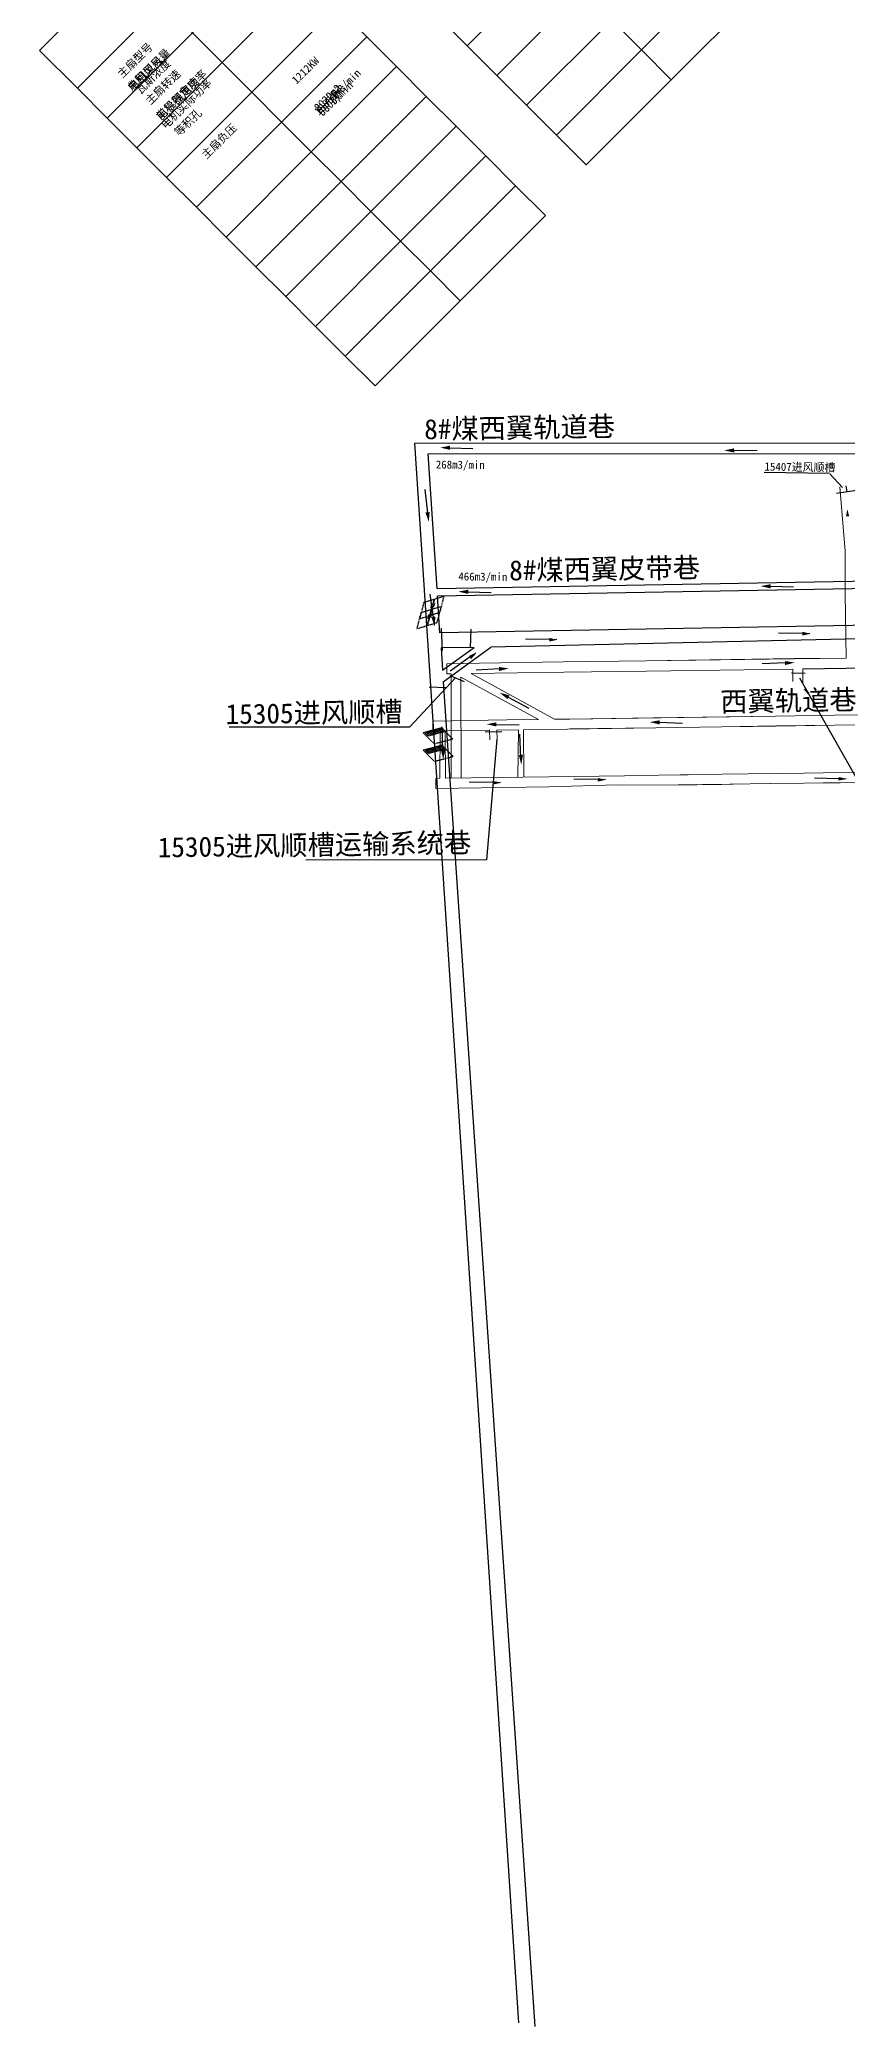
# Model space of a CAD drawing. Header units: millimetres. Extents: x 19725493 to 39459123, y 4133135 to 8271895.
# Drawn here: x 19727577 to 19728003, y 4134731 to 4135778 of the extents above; entities that cross this region are included whole.
import ezdxf

# ---------------------------------------------------------------- set-up
doc = ezdxf.new("R2010")
doc.units = ezdxf.units.MM
doc.linetypes.add('HIDDENX2', pattern=[0.75, 0.5, -0.25])
for name, color, linetype in [('2m等高线', 37, 'Continuous'), ('主要大巷', 7, 'Continuous'), ('图名注记', 7, 'Continuous'), ('岩巷', 30, 'Continuous'), ('巷道底板高程注记', 7, 'Continuous'), ('巷道底板高程点', 7, 'Continuous'), ('次要巷道注记', 7, 'Continuous'), ('煤巷', 7, 'Continuous')]:
    doc.layers.add(name, color=color, linetype=linetype)
doc.styles.add('宋体', font='')
doc.styles.get('宋体').set_extended_font_data('SimSun')
doc.linetypes.add('井田边界线', pattern='A,40,-2,[133,煤矿线型.shx,S=1,R=0,X=0,Y=0],-4', length=46)

# ---------------------------------------------------------------- blocks, each defined once
blk = doc.blocks.new('*T2')
at = {"color": 0, "lineweight": -2}
for p, q in [((44.9, 44.9), (89.8, 89.8)), ((89.8, 89.8), (109.7, 69.9)), ((64.8, 25), (109.7, 69.9)), ((109.7, 69.9), (125.4, 54.2)), ((80.5, 9.3), (125.4, 54.2)), ((125.4, 54.2), (141.1, 38.5)), ((0, 0), (44.9, 44.9)), ((96.2, -6.4), (141.1, 38.5)), ((141.1, 38.5), (156.7, 22.9)), ((19.9, -19.9), (64.8, 25)), ((64.8, 25), (80.5, 9.3)), ((111.8, -22), (156.7, 22.9)), ((156.7, 22.9), (172.4, 7.2)), ((0, 0), (19.9, -19.9)), ((35.6, -35.6), (80.5, 9.3)), ((80.5, 9.3), (96.2, -6.4)), ((127.5, -37.7), (172.4, 7.2)), ((172.4, 7.2), (188.1, -8.5)), ((51.3, -51.3), (96.2, -6.4)), ((96.2, -6.4), (111.8, -22)), ((143.2, -53.4), (188.1, -8.5)), ((188.1, -8.5), (203.8, -24.2)), ((19.9, -19.9), (35.6, -35.6)), ((66.9, -66.9), (111.8, -22)), ((111.8, -22), (127.5, -37.7)), ((158.9, -69.1), (203.8, -24.2)), ((203.8, -24.2), (219.5, -39.9)), ((35.6, -35.6), (51.3, -51.3)), ((82.6, -82.6), (127.5, -37.7)), ((127.5, -37.7), (143.2, -53.4)), ((174.6, -84.8), (219.5, -39.9)), ((219.5, -39.9), (235.2, -55.6)), ((51.3, -51.3), (66.9, -66.9)), ((98.3, -98.3), (143.2, -53.4)), ((143.2, -53.4), (158.9, -69.1)), ((190.3, -100.5), (235.2, -55.6)), ((235.2, -55.6), (250.9, -71.3)), ((66.9, -66.9), (82.6, -82.6)), ((114, -114), (158.9, -69.1)), ((158.9, -69.1), (174.6, -84.8)), ((206, -116.2), (250.9, -71.3)), ((250.9, -71.3), (266.6, -87)), ((82.6, -82.6), (98.3, -98.3)), ((129.7, -129.7), (174.6, -84.8)), ((174.6, -84.8), (190.3, -100.5)), ((221.7, -131.9), (266.6, -87)), ((98.3, -98.3), (114, -114)), ((145.4, -145.4), (190.3, -100.5)), ((190.3, -100.5), (206, -116.2)), ((114, -114), (129.7, -129.7)), ((161.1, -161.1), (206, -116.2)), ((206, -116.2), (221.7, -131.9)), ((129.7, -129.7), (145.4, -145.4)), ((176.8, -176.8), (221.7, -131.9)), ((145.4, -145.4), (161.1, -161.1)), ((161.1, -161.1), (176.8, -176.8))]:
    blk.add_line(p, q, dxfattribs=at)
blk = doc.blocks.new('*T3')
at = {"color": 0, "lineweight": -2}
for p, q in [((44.9, 44.9), (89.8, 89.8)), ((89.8, 89.8), (109.7, 69.9)), ((64.8, 25), (109.7, 69.9)), ((109.7, 69.9), (125.4, 54.2)), ((80.5, 9.3), (125.4, 54.2)), ((125.4, 54.2), (141.1, 38.5)), ((0, 0), (44.9, 44.9)), ((96.2, -6.4), (141.1, 38.5)), ((141.1, 38.5), (156.7, 22.9)), ((19.9, -19.9), (64.8, 25)), ((64.8, 25), (80.5, 9.3)), ((111.8, -22), (156.7, 22.9)), ((156.7, 22.9), (172.4, 7.2)), ((0, 0), (19.9, -19.9)), ((35.6, -35.6), (80.5, 9.3)), ((80.5, 9.3), (96.2, -6.4)), ((127.5, -37.7), (172.4, 7.2)), ((172.4, 7.2), (188.1, -8.5)), ((51.3, -51.3), (96.2, -6.4)), ((96.2, -6.4), (111.8, -22)), ((143.2, -53.4), (188.1, -8.5)), ((188.1, -8.5), (203.8, -24.2)), ((19.9, -19.9), (35.6, -35.6)), ((66.9, -66.9), (111.8, -22)), ((111.8, -22), (127.5, -37.7)), ((158.9, -69.1), (203.8, -24.2)), ((203.8, -24.2), (219.5, -39.9)), ((35.6, -35.6), (51.3, -51.3)), ((82.6, -82.6), (127.5, -37.7)), ((127.5, -37.7), (143.2, -53.4)), ((174.6, -84.8), (219.5, -39.9)), ((219.5, -39.9), (235.2, -55.6)), ((51.3, -51.3), (66.9, -66.9)), ((98.3, -98.3), (143.2, -53.4)), ((143.2, -53.4), (158.9, -69.1)), ((190.3, -100.5), (235.2, -55.6)), ((235.2, -55.6), (250.9, -71.3)), ((66.9, -66.9), (82.6, -82.6)), ((114, -114), (158.9, -69.1)), ((158.9, -69.1), (174.6, -84.8)), ((206, -116.2), (250.9, -71.3)), ((250.9, -71.3), (266.6, -87)), ((82.6, -82.6), (98.3, -98.3)), ((129.7, -129.7), (174.6, -84.8)), ((174.6, -84.8), (190.3, -100.5)), ((221.7, -131.9), (266.6, -87)), ((98.3, -98.3), (114, -114)), ((145.4, -145.4), (190.3, -100.5)), ((190.3, -100.5), (206, -116.2)), ((114, -114), (129.7, -129.7)), ((161.1, -161.1), (206, -116.2)), ((206, -116.2), (221.7, -131.9)), ((129.7, -129.7), (145.4, -145.4)), ((176.8, -176.8), (221.7, -131.9)), ((145.4, -145.4), (161.1, -161.1)), ((161.1, -161.1), (176.8, -176.8))]:
    blk.add_line(p, q, dxfattribs=at)

msp = doc.modelspace()

# ---------------------------------------------------------------- hatches: boundary and pattern name
at = {"ltscale": 6}
for color, points in [(1, [(19728001.9, 4135526.6), (19728003.6, 4135526.6), (19728002.6, 4135530.6)]), (5, [(19727845.5, 4135462.6), (19727845.5, 4135460.9), (19727849.5, 4135461.7)]), (5, [(19727978.9, 4135465.8), (19727978.9, 4135464.1), (19727982.9, 4135464.9)]), (5, [(19727803.1, 4135453.1), (19727804.1, 4135451.8), (19727806.8, 4135454.8)]), (5, [(19727815.8, 4135387.2), (19727815.8, 4135385.5), (19727819.8, 4135386.4)]), (5, [(19727871.1, 4135388.7), (19727871.1, 4135387.1), (19727875.1, 4135387.9)]), (5, [(19727998, 4135389.3), (19727998, 4135387.6), (19728001.9, 4135388.4)])]:
    msp.add_hatch(color=color, dxfattribs=at).paths.add_polyline_path(points)
at = {"layer": '2m等高线', "linetype": '井田边界线'}
for points in [[(19727793.2, 4135561.7), (19727793.2, 4135563.9), (19727788, 4135562.9)], [(19727943, 4135560.3), (19727942.9, 4135562.5), (19727937.7, 4135561.4)], [(19727782.4, 4135528.9), (19727780.2, 4135528.7), (19727781.9, 4135523.7)], [(19727962.1, 4135488.7), (19727962.1, 4135490.9), (19727956.9, 4135489.9)], [(19727802.7, 4135485.8), (19727802.8, 4135488), (19727797.5, 4135487)], [(19727785.4, 4135473.8), (19727783.3, 4135473.5), (19727785.1, 4135468.5)], [(19727969.7, 4135450.4), (19727969.8, 4135448.3), (19727974.9, 4135449.6)], [(19727818.9, 4135447.3), (19727819, 4135445.1), (19727824.1, 4135446.5)], [(19727823.4, 4135430.3), (19727824.5, 4135432.3), (19727819.4, 4135433.7)], [(19727817.6, 4135415.9), (19727817.6, 4135418.1), (19727812.4, 4135417.1)], [(19727903.6, 4135417), (19727903.7, 4135419.2), (19727898.5, 4135418.2)], [(19727790.5, 4135403.7), (19727788.3, 4135403.6), (19727789.6, 4135398.5)], [(19727831.6, 4135401), (19727829.4, 4135400.9), (19727830.7, 4135395.7)]]:
    msp.add_hatch(color=1, dxfattribs=at).paths.add_polyline_path(points)

# ---------------------------------------------------------------- linework, layer by layer
for p, q in [((19727829.5, 4134732.7), (19727774.5, 4135565.2)), ((19727786.3, 4135488.4), (19727781.6, 4135559.6)), ((19727993, 4135549.2), (19727958.8, 4135549.7)), ((19727993.3, 4135549.1), (19728000.1, 4135541.8)), ((19727996.8, 4135538.8), (19728022.7, 4135542.8)), ((19728002.5, 4135539.6), (19728001.9, 4135542.8)), ((19728328.7, 4135498.1), (19727786.3, 4135488.4)), ((19728186.4, 4135491.7), (19727786.6, 4135484.6)), ((19727787.8, 4135465.3), (19727786.6, 4135484.6)), ((19728418.5, 4135476.3), (19727787.8, 4135465.3)), ((19727789.2, 4135456), (19727788.6, 4135467.7)), ((19727803.9, 4135457.3), (19727804.2, 4135467.2)), ((19728223, 4135466.7), (19727814.6, 4135457.8)), ((19727805.8, 4135457.6), (19727788.4, 4135457.3)), ((19727788.4, 4135457.3), (19727789.2, 4135445.6)), ((19727789.2, 4135445.6), (19727805.8, 4135457.6)), ((19727789.6, 4135439.4), (19727814.6, 4135457.8)), ((19727796.1, 4135441.5), (19727771.8, 4135415.6)), ((19727789.6, 4135439.4), (19727837.9, 4134730.8)), ((19727793.1, 4135442.7), (19727800.6, 4135439.7)), ((19727973.2, 4135444.2), (19727980.4, 4135444)), ((19727977.3, 4135441.6), (19728023.4, 4135360.4)), ((19727782.1, 4135436.8), (19727791.1, 4135436.4)), ((19727771.8, 4135415.6), (19727676.7, 4135415.5)), ((19727811.7, 4135413.1), (19727820.4, 4135413.2)), ((19727817.8, 4135409.3), (19727812.3, 4135345.6)), ((19727812.3, 4135345.6), (19727717.2, 4135345.5))]:
    msp.add_line(p, q)
at = {"color": 3, "linetype": 'HIDDENX2', "lineweight": 30}
for p, q in [((19727779.3, 4135481.3), (19727777.1, 4135472.6)), ((19727784.7, 4135483), (19727782.4, 4135474.2)), ((19727784.9, 4135483), (19727782.6, 4135474.3)), ((19727789.9, 4135484.6), (19727787.6, 4135475.9)), ((19727777.8, 4135476), (19727775.6, 4135467.3)), ((19727782.4, 4135474.2), (19727777.2, 4135472.6)), ((19727783.2, 4135477.6), (19727780.9, 4135468.9)), ((19727783.4, 4135477.7), (19727781.2, 4135469)), ((19727786.2, 4135470.5), (19727781.2, 4135469)), ((19727787.6, 4135475.9), (19727782.6, 4135474.3)), ((19727788.4, 4135479.2), (19727786.2, 4135470.5)), ((19727780.9, 4135468.9), (19727775.7, 4135467.3))]:
    msp.add_line(p, q, dxfattribs=at)
at = {"color": 3, "lineweight": 30}
for p, q in [((19727779.5, 4135481.4), (19727784.7, 4135483)), ((19727784.9, 4135480.8), (19727784.3, 4135478.6)), ((19727784.9, 4135483), (19727789.9, 4135484.6)), ((19727778, 4135476), (19727783.2, 4135477.6)), ((19727781.5, 4135473.2), (19727781.3, 4135473.2)), ((19727782, 4135474.9), (19727781.4, 4135472.7)), ((19727781.8, 4135474.2), (19727781.6, 4135474.2)), ((19727783, 4135478.6), (19727782.8, 4135478.6)), ((19727783, 4135473.8), (19727782.8, 4135473.8)), ((19727783.5, 4135480.3), (19727782.9, 4135478.1)), ((19727783.4, 4135475.5), (19727782.9, 4135473.3)), ((19727783.3, 4135479.6), (19727783.1, 4135479.6)), ((19727783.3, 4135474.9), (19727783.1, 4135474.8)), ((19727783.4, 4135477.7), (19727788.4, 4135479.2)), ((19727784.5, 4135479.2), (19727784.3, 4135479.2)), ((19727784.8, 4135480.2), (19727784.6, 4135480.2))]:
    msp.add_line(p, q, dxfattribs=at)
at = {"color": 5, "ltscale": 6}
for p, q in [((19727849.5, 4135461.7), (19727845.5, 4135460.9)), ((19727982.9, 4135464.9), (19727978.9, 4135464.1)), ((19727806.8, 4135454.8), (19727804.1, 4135451.8)), ((19727819.8, 4135386.4), (19727815.8, 4135385.5)), ((19727875.1, 4135387.9), (19727871.1, 4135387.1)), ((19728001.9, 4135388.4), (19727998, 4135387.6))]:
    msp.add_line(p, q, dxfattribs=at)
at = {"lineweight": 30}
for p, q in [((19727783.9, 4135413.9), (19727779, 4135412.6)), ((19727788.8, 4135415.2), (19727783.9, 4135413.9)), ((19727788.8, 4135415.2), (19727794.7, 4135409.3)), ((19727783.9, 4135404.7), (19727779, 4135403.4)), ((19727788.8, 4135406), (19727783.9, 4135404.7)), ((19727788.8, 4135406), (19727794.8, 4135400.1))]:
    msp.add_line(p, q, dxfattribs=at)
at = {"linetype": 'HIDDENX2', "lineweight": 30}
for p, q in [((19727779, 4135412.6), (19727785, 4135406.7)), ((19727784.3, 4135413.5), (19727780.1, 4135412.4)), ((19727780.1, 4135412.4), (19727781.7, 4135410.8)), ((19727780.6, 4135412.5), (19727782.2, 4135411)), ((19727781.2, 4135412.7), (19727782.8, 4135411.1)), ((19727781.6, 4135412.8), (19727783.2, 4135411.3)), ((19727785.8, 4135412), (19727781.7, 4135410.8)), ((19727782.2, 4135413), (19727783.8, 4135411.4)), ((19727782.8, 4135413.1), (19727784.3, 4135411.6)), ((19727783.2, 4135413.2), (19727784.8, 4135411.7)), ((19727783.8, 4135413.4), (19727785.4, 4135411.8)), ((19727784.3, 4135413.5), (19727785.8, 4135412)), ((19727788.6, 4135414.7), (19727784.4, 4135413.6)), ((19727784.4, 4135413.6), (19727786, 4135412)), ((19727784.9, 4135413.7), (19727786.5, 4135412.1)), ((19727789.9, 4135408), (19727785, 4135406.7)), ((19727785.4, 4135413.8), (19727787, 4135412.3)), ((19727790, 4135413.1), (19727785.8, 4135412)), ((19727786, 4135414), (19727787.6, 4135412.4)), ((19727786.5, 4135414.1), (19727788.1, 4135412.6)), ((19727787, 4135414.3), (19727788.6, 4135412.7)), ((19727787.5, 4135414.4), (19727789.1, 4135412.8)), ((19727788.1, 4135414.5), (19727789.6, 4135413)), ((19727788.6, 4135414.7), (19727790.1, 4135413.1)), ((19727794.6, 4135409.3), (19727789.9, 4135408)), ((19727779, 4135403.4), (19727785, 4135397.4)), ((19727784.3, 4135404.3), (19727780.1, 4135403.2)), ((19727780.1, 4135403.2), (19727781.7, 4135401.6)), ((19727780.6, 4135403.3), (19727782.2, 4135401.8)), ((19727781.2, 4135403.5), (19727782.8, 4135401.9)), ((19727781.6, 4135403.6), (19727783.2, 4135402)), ((19727785.9, 4135402.7), (19727781.7, 4135401.6)), ((19727782.2, 4135403.7), (19727783.8, 4135402.2)), ((19727782.8, 4135403.9), (19727784.3, 4135402.3)), ((19727783.3, 4135404), (19727784.8, 4135402.5)), ((19727783.8, 4135404.2), (19727785.4, 4135402.6)), ((19727784.3, 4135404.3), (19727785.9, 4135402.7)), ((19727788.6, 4135405.5), (19727784.4, 4135404.3)), ((19727784.4, 4135404.3), (19727786, 4135402.8)), ((19727784.9, 4135404.5), (19727786.5, 4135402.9)), ((19727789.9, 4135398.7), (19727785, 4135397.4)), ((19727785.5, 4135404.6), (19727787, 4135403.1)), ((19727790, 4135403.9), (19727785.9, 4135402.7)), ((19727786, 4135404.8), (19727787.6, 4135403.2)), ((19727786.5, 4135404.9), (19727788.1, 4135403.3)), ((19727787.1, 4135405), (19727788.6, 4135403.5)), ((19727787.5, 4135405.2), (19727789.1, 4135403.6)), ((19727788.1, 4135405.3), (19727789.7, 4135403.8)), ((19727788.6, 4135405.5), (19727790.2, 4135403.9)), ((19727794.6, 4135400), (19727789.9, 4135398.7))]:
    msp.add_line(p, q, dxfattribs=at)
at = {"layer": '2m等高线', "color": 1, "linetype": '井田边界线'}
for p, q in [((19727793, 4135562.8), (19727805.2, 4135562.5)), ((19727942.7, 4135561.4), (19727955, 4135561.5)), ((19727781.4, 4135528.6), (19727780, 4135540.8)), ((19727784.4, 4135473.5), (19727782.6, 4135485.6)), ((19727802.5, 4135486.8), (19727814.8, 4135486.5)), ((19727961.9, 4135489.8), (19727974.2, 4135489.5)), ((19727969.9, 4135449.4), (19727957.7, 4135448.9)), ((19727819.2, 4135446.3), (19727806.9, 4135445.6)), ((19727823.8, 4135431.4), (19727834.6, 4135425.6)), ((19727903.4, 4135418.1), (19727915.7, 4135417.7)), ((19727789.4, 4135403.5), (19727789, 4135415.7)), ((19727817.4, 4135417), (19727829.6, 4135416.7)), ((19727830.5, 4135399.6), (19727830, 4135411.9))]:
    msp.add_line(p, q, dxfattribs=at)
at = {"layer": '2m等高线', "color": 5, "linetype": '井田边界线'}
for p, q in [((19727845.7, 4135461.8), (19727832.9, 4135461.9)), ((19727979.1, 4135464.9), (19727966.3, 4135465.1)), ((19727803.7, 4135452.6), (19727793.3, 4135445.1)), ((19727816, 4135386.4), (19727803.2, 4135386.6)), ((19727871.2, 4135387.9), (19727858.4, 4135388.1)), ((19727998.1, 4135388.4), (19727985.3, 4135388.6))]:
    msp.add_line(p, q, dxfattribs=at)
at = {"layer": '图名注记', "color": 0, "lineweight": 20}
for p, q in [((19727896.7, 4135450.5), (19727853, 4135449.9)), ((19727896.8, 4135445.1), (19727853.1, 4135444.5))]:
    msp.add_line(p, q, dxfattribs=at)
at = {"layer": '岩巷', "color": 0, "lineweight": 20}
for p, q in [((19728011.7, 4135565.2), (19727774.5, 4135565.2)), ((19728324.3, 4135559.6), (19727781.6, 4135559.6)), ((19727998.6, 4135542.3), (19728001.4, 4135508.4)), ((19728001.4, 4135508.4), (19728001.5, 4135486.2)), ((19728001.5, 4135486.2), (19728001.9, 4135452)), ((19727980.1, 4135451.7), (19727935.7, 4135451.1)), ((19728001.9, 4135452), (19727980.1, 4135451.7)), ((19727793.7, 4135418.9), (19727783.9, 4135418.8)), ((19727784, 4135413.6), (19727784, 4135418.8)), ((19727784, 4135413.6), (19727784, 4135418.8)), ((19727823.1, 4135419.4), (19727793.7, 4135418.9)), ((19727839.8, 4135419.6), (19727823.1, 4135419.4)), ((19727856.3, 4135419.8), (19727848.3, 4135419.7)), ((19727964.8, 4135421.4), (19727856.3, 4135419.8)), ((19727964.8, 4135421.4), (19727856.3, 4135419.8)), ((19727900.2, 4135420.5), (19727856.3, 4135419.8)), ((19727964.8, 4135421.4), (19727900.2, 4135420.5)), ((19727995.8, 4135421.8), (19727964.8, 4135421.4)), ((19727995.8, 4135421.8), (19727964.8, 4135421.4)), ((19727995.8, 4135421.8), (19727964.8, 4135421.4)), ((19728025.2, 4135422.3), (19727995.8, 4135421.8)), ((19728025.2, 4135422.2), (19727995.8, 4135421.8)), ((19727788, 4135413.7), (19727783.9, 4135413.6)), ((19727788, 4135413.7), (19727787.8, 4135388.6)), ((19727793.7, 4135413.8), (19727790.6, 4135413.7)), ((19727790.6, 4135413.7), (19727790.8, 4135388.6)), ((19727814, 4135414), (19727793.7, 4135413.8)), ((19727814, 4135414.1), (19727814.1, 4135408.9)), ((19727829.2, 4135414.2), (19727817.9, 4135414)), ((19727817.9, 4135414.1), (19727818, 4135408.9)), ((19727829.2, 4135414.2), (19727828.9, 4135389)), ((19727936.4, 4135415.7), (19727831.9, 4135414.2)), ((19727831.9, 4135414.2), (19727832, 4135389.2)), ((19727900.3, 4135415.2), (19727856.4, 4135414.6)), ((19727995.9, 4135416.6), (19727964.9, 4135416.1)), ((19727995.9, 4135416.6), (19727964.9, 4135416.2)), ((19727995.9, 4135416.6), (19727964.9, 4135416.2)), ((19728025.2, 4135417), (19727995.9, 4135416.6)), ((19728025.2, 4135417), (19727995.9, 4135416.6)), ((19728025.2, 4135417), (19727995.9, 4135416.6)), ((19727787.8, 4135388.6), (19727785.6, 4135388.5)), ((19727785.7, 4135383.3), (19727785.6, 4135388.5)), ((19727785.7, 4135383.3), (19727785.6, 4135388.5)), ((19727845.3, 4135389.4), (19727790.8, 4135388.6)), ((19727885.2, 4135389.9), (19727845.3, 4135389.4)), ((19727903.3, 4135390.2), (19727885.2, 4135389.9)), ((19727936.4, 4135390.7), (19727903.3, 4135390.2)), ((19727918.6, 4135390.4), (19727903.3, 4135390.2)), ((19727950.4, 4135390.9), (19727936.4, 4135390.7)), ((19727979.8, 4135391.3), (19727950.4, 4135390.9)), ((19727979.8, 4135391.3), (19727950.4, 4135390.9)), ((19727979.8, 4135391.3), (19727950.4, 4135390.9)), ((19727989.8, 4135391.4), (19727979.8, 4135391.3)), ((19727989.8, 4135391.4), (19727979.8, 4135391.3)), ((19727989.8, 4135391.4), (19727979.8, 4135391.3)), ((19727989.9, 4135386.2), (19727979.9, 4135386)), ((19727989.9, 4135386.2), (19727979.9, 4135386.1)), ((19727989.9, 4135386.2), (19727979.9, 4135386.1)), ((19728000.6, 4135391.6), (19727989.8, 4135391.4)), ((19728000.6, 4135391.6), (19727989.8, 4135391.4)), ((19728000.6, 4135391.6), (19727989.8, 4135391.4)), ((19727998.9, 4135386.3), (19727989.9, 4135386.2)), ((19727998.9, 4135386.3), (19727989.9, 4135386.2)), ((19728024.6, 4135386.7), (19727998.9, 4135386.3)), ((19728024.6, 4135391.9), (19728000.6, 4135391.6)), ((19728024.6, 4135391.9), (19728000.6, 4135391.6)), ((19728024.6, 4135391.9), (19728000.6, 4135391.6)), ((19727845.3, 4135384.1), (19727785.7, 4135383.3)), ((19727881.3, 4135385.1), (19727845.3, 4135384.1)), ((19727903.4, 4135385), (19727881.3, 4135385.1)), ((19727923.2, 4135385.3), (19727903.4, 4135385)), ((19727923.2, 4135385.2), (19727903.4, 4135384.9)), ((19727923.2, 4135385.2), (19727903.4, 4135385)), ((19727940.6, 4135385.5), (19727923.2, 4135385.2)), ((19727936.4, 4135385.4), (19727926.3, 4135385.3)), ((19727940.6, 4135385.5), (19727926.4, 4135385.3)), ((19727961.9, 4135385.8), (19727940.6, 4135385.5)), ((19727942.4, 4135385.5), (19727940.6, 4135385.5)), ((19727979.9, 4135386.1), (19727961.9, 4135385.8)), ((19727979.9, 4135386.1), (19727961.9, 4135385.8)), ((19727979.9, 4135386), (19727962.1, 4135385.8))]:
    msp.add_line(p, q, dxfattribs=at)
at = {"layer": '巷道底板高程注记', "color": 0, "lineweight": 20}
for p, q in [((19727808.7, 4135449.3), (19727791.4, 4135449)), ((19727791.5, 4135443.6), (19727791.4, 4135449)), ((19727853, 4135449.9), (19727808.7, 4135449.3)), ((19727793.7, 4135443.6), (19727791.5, 4135443.6)), ((19727793.7, 4135443.7), (19727793.8, 4135388.6)), ((19727798.9, 4135441.9), (19727799, 4135388.7)), ((19727853.1, 4135444.5), (19727804.2, 4135443.8))]:
    msp.add_line(p, q, dxfattribs=at)
at = {"layer": '巷道底板高程点', "color": 0, "lineweight": 20}
for p, q in [((19727798.9, 4135441.9), (19727839.8, 4135419.6)), ((19727804.2, 4135443.8), (19727848.3, 4135419.7))]:
    msp.add_line(p, q, dxfattribs=at)
at = {"layer": '煤巷', "color": 0, "lineweight": 20}
for p, q in [((19727974.6, 4135451.7), (19727896.7, 4135450.5)), ((19727974.6, 4135451.7), (19727896.7, 4135450.5)), ((19727974.6, 4135451.6), (19727896.7, 4135450.5)), ((19728001.9, 4135452), (19727974.6, 4135451.7)), ((19728001.9, 4135452), (19727974.6, 4135451.6)), ((19727973.9, 4135446.2), (19727896.8, 4135445.1)), ((19727973.9, 4135446.2), (19727896.8, 4135445.1)), ((19727973.9, 4135446.2), (19727896.8, 4135445.1)), ((19727973.9, 4135446.2), (19727973.9, 4135439.6)), ((19728051.5, 4135447.4), (19727979.1, 4135446.3)), ((19728051.5, 4135447.3), (19727979.1, 4135446.2)), ((19727979.1, 4135446.3), (19727979.1, 4135439)), ((19727964.9, 4135416.2), (19727936.4, 4135415.7)), ((19727964.9, 4135416.2), (19727936.4, 4135415.7)), ((19727964.9, 4135416.1), (19727940.6, 4135415.8))]:
    msp.add_line(p, q, dxfattribs=at)

# ---------------------------------------------------------------- block references
for name, p in [('*T2', (19727688.1, 4135888.7)), ('*T3', (19727576.8, 4135772.2))]:
    msp.add_blockref(name, p)

# ---------------------------------------------------------------- texts
at = {"layer": '主要大巷', "color": 0, "lineweight": 20, "style": '宋体'}
for s, height, p in [('8#煤西翼轨道巷', 10.54, (19727779.6, 4135567.3)), ('8#煤西翼皮带巷', 10.54, (19727824.4, 4135492.9)), ('15305进风顺槽', 10.54, (19727674.9, 4135417.1)), ('西翼轨道巷', 10.54, (19727935.7, 4135423.7)), ('15305进风顺槽运输系统巷', 10.545, (19727639.1, 4135346.9))]:
    msp.add_text(s, height=height, rotation=0.9145, dxfattribs=at).set_placement(p)
at = {"layer": '次要巷道注记', "color": 0, "lineweight": 20, "style": '宋体'}
for s, height, rotation, p in [('主扇型号', 4.22, 44.4774, (19727620.4, 4135757.5)), ('电机型号', 4.22, 44.4774, (19727625.6, 4135750.4, -12.2)), ('总回风风量', 4.22, 44.4774, (19727625.6, 4135750.4, -24.9)), ('瓦斯浓度', 4.22, 44.4774, (19727629.9, 4135748.9, -37.1)), ('1212KW', 4.22, 44.4774, (19727712.2, 4135754.2, -63.4)), ('主扇转速', 4.22, 44.4774, (19727635.1, 4135743.3, -49.9)), ('前导器角度', 4.22, 44.4774, (19727640.7, 4135735.2, -61.4)), ('电机额定功率', 4.22, 44.4774, (19727640.7, 4135735.2, -74.5)), ('电机实际功率', 4.22, 44.4774, (19727643.3, 4135730.5, -86)), ('8.32m2', 4.22, 44.4774, (19727723.9, 4135739.8, -65.8)), ('2020pa', 4.22, 44.4774, (19727723.9, 4135739.8, -79.6)), ('18851m3/min', 4.218, 44.4774, (19727724, 4135737.7, 30.7)), ('580r/min', 4.22, 44.4774, (19727726.1, 4135737.3)), ('0.05%%%', 4.22, 44.4774, (19727726.1, 4135737.3, 14.7)), ('等积孔', 4.22, 44.4774, (19727650.3, 4135726.7, -98.2)), ('主扇负压', 4.22, 44.4774, (19727664.7, 4135714.8, -98.2)), ('268m3/min', 4.22, 359.4596, (19727785.6, 4135551.9)), ('15407进风顺槽', 4.22, 359.2421, (19727958.9, 4135550.8)), ('466m3/min', 4.22, 359.4596, (19727797.5, 4135492.9))]:
    msp.add_text(s, height=height, rotation=rotation, dxfattribs=at).set_placement(p)

doc.saveas('drawing.dxf')
